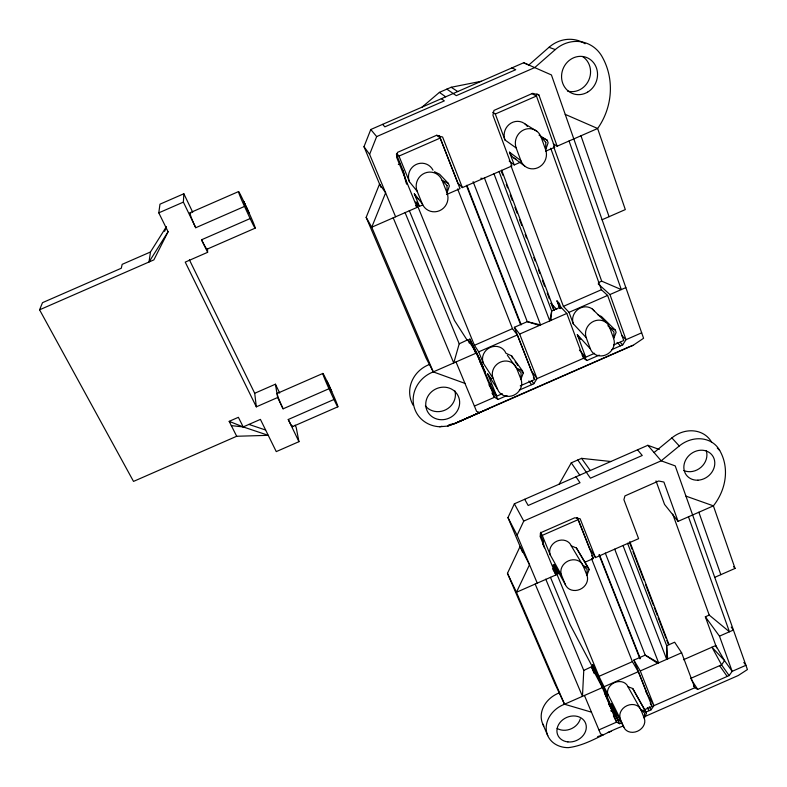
<?xml version="1.0" encoding="UTF-8"?>
<svg xmlns="http://www.w3.org/2000/svg" width="787" height="787" viewBox="0 0 787 787"><rect width="100%" height="100%" fill="white"/><g stroke="black" fill="none" stroke-linecap="round" stroke-linejoin="round"><path stroke-width="1.18" d="M545.765 579.173L583.767 670.416L582.459 696.338L535.17 584.052M244.511 206.43A13.536 0.679 65.7 0 1 238.491 191.792A13.536 0.679 65.7 0 1 243.704 201.423L249.233 213.356A13.458 0.669 65.7 0 1 255.214 227.905A13.458 0.669 65.7 0 1 250.138 218.56L244.511 206.43L195.737 227.728L183.381 202.111L183.843 193.759L159.977 204.177L158.787 212.854L168.084 231.732L153.868 259.877L39.576 309.812L133.515 481.408L236.68 436.264L268.239 435.329L243.193 426.928L229.174 421.34L238.382 417.307L243.193 426.928L260.408 419.392L276.257 451.61L298.952 441.674L296.178 427.351L295.115 425.137M550.9 320.407L551.687 310.983L499.106 171.645M544.447 547.841L542.587 543.345L542.902 540.384L540.177 533.753M166.431 226.617L150.474 251.988L149.009 262.002L168.084 231.732M405 212.431L459.215 343.821L453.745 362.935L393.215 217.832M497.6 389.417L493.124 378.399L483.316 363.191A12.395 11.569 -35.6 0 1 490.281 347.421A12.395 11.569 -35.6 0 1 505.952 353.274L511.629 355.852L522.401 370.785L523.276 372.999L520.935 379.206A12.779 11.815 -34.5 0 1 513.665 395.271A12.779 11.815 -34.5 0 1 497.6 389.417L487.674 373.904L496.735 396.146L502.332 393.697M380.967 187.414L363.988 146.707L370.785 129.511L523.68 62.753L551.421 74.942L643.579 338.262L633.181 345.286L454.906 423.475L488.638 408.591L454.552 423.534L447.636 426.092L439.707 426.751A30.034 28.037 -27.6 0 1 413.342 403.062A30.034 28.037 -27.6 0 1 433.283 371.897L476.479 352.989L494.551 397.258L498.073 399.432L507.005 395.507M565.4 584.682L561.515 575.189L550.329 555.061A11.441 10.034 -28.9 0 1 556.999 541.122A11.441 10.034 -28.9 0 1 571.264 545.873L576.418 547.998L588.361 567.781L589.119 569.68L586.935 575.238A11.766 10.211 -28.6 0 1 579.999 589.394A11.766 10.211 -28.6 0 1 565.4 584.682L554.137 564.328L558.111 573.989L553.094 564.889L598.976 676.338C607.092 693.386 616.398 709.874 623.875 727.237A11.156 9.178 -27.2 0 0 637.509 731.231A11.156 9.178 -27.2 0 0 644.268 718.265L646.471 713.278L645.793 711.566L632.728 688.507L627.908 686.677A10.861 9.05 -27.3 0 0 614.549 682.614A10.861 9.05 -27.3 0 0 608.036 695.403M395.605 216.789L369.615 154.35L376.658 136.594L534.776 67.554L555.297 49.571A34.087 31.401 -69.7 0 1 602.694 57.766A64.632 60.048 -69.4 0 1 597.638 128.497L625.311 209.588L602.104 219.74M433.283 371.897L426.052 358.036L366.162 217.369L379.55 184.04L385.63 192.835L371.749 227.217L433.283 371.897L464.94 383.377M39.576 309.812L42.508 302.67L121.287 268.249L122.162 264.353L150.474 251.988M522.47 552.081L507.969 517.61L514.373 503.808L647.839 445.294L659.25 449.456M537.255 583.137L517.118 535.239L523.749 521.083L661.169 460.828L679.27 445.983A28.696 24.909 -38.5 0 1 719.672 450.42A54.578 47.515 -37.1 0 1 713.396 505.864L735.048 568.43L714.734 577.353M623.53 725.929C604.869 732.284 588.086 745.299 568.263 747.65A26.374 21.908 -24.7 0 1 546.267 729.775A26.374 21.908 -24.7 0 1 564.505 704.227L554.579 682.998L507.467 573.329L520.109 546.453L529.513 564.732L516.449 592.267L564.505 704.227L591.47 712.166M164.572 231.319L166.224 228.033M559.134 484.182L571.273 462.845L577.796 459.982L581.583 458.349L610.899 461.507M519.292 390.106L533.822 383.722L537.059 378.596L583.511 358.292L586.935 360.505L599.232 355.124M611.519 349.743L622.694 344.854L626.019 339.679L641.68 332.822M645.783 712.146L651.016 709.835L653.967 705.634L694.803 687.749L697.705 689.382L729.136 675.58L732.156 671.341L745.919 665.3L743.823 662.457M528.844 64.987L548.992 47.318A33.497 30.89 -70.3 0 1 585.056 43.747M422.068 107.121L439.402 92.374L446.859 89.118L451.187 87.268L481.369 81.248M654.056 452.545L671.862 437.916A28.253 24.623 -38.7 0 1 711.694 442.333M459.215 343.821L467.921 339.709L476.479 352.989M583.767 670.416L591.44 666.815L602.399 687.582L616.624 722.112L619.605 723.706L621.789 722.741M447.636 426.092L455.211 423.436L479.706 412.506L476.607 411.394L456.017 361.941M474.394 406.082L494.551 397.258L491.983 393.136M520.237 385.856L534.796 379.482L517.334 334.947L512.485 328.651L457.611 188.929M579.439 350.136L585.705 357.19L594.657 353.265M613.673 344.942L623.737 340.525L607.633 295.42L601.406 289.734L550.713 148.241M487.34 408.945L629.138 346.841M540.492 532.268L542.243 535.386L578.091 519.666L593.457 558.485L584.623 562.361M685.939 496.125L713.396 505.864L678.079 521.358L663.903 482.038L658.63 481.005L624.927 495.918L623.914 499.706L638.601 538.672L595.474 557.599L580.127 518.771L574.785 517.777L541.013 532.583L540.069 536.341L555.966 574.933L516.449 592.267L507.467 573.329M716.623 647.829L705.349 616.792L709.225 615.09L729.431 631.784L688.468 516.793M647.504 694.498L633.879 660.116L645.212 655.138L658.621 662.88L614.706 549.159M598.976 676.338L632.404 661.651L638.296 671.685L652.049 706.421L644.248 709.854M604.406 686.579L638.296 671.685M564.505 704.227L602.399 687.582M633.879 660.116L640.274 670.947L681.621 652.777L694.803 687.749L693.514 685.762M705.349 616.792L719.475 636.152L733.415 630.033M683.46 659.732L715.786 645.527L724.552 660.647L732.156 671.341L719.475 636.152M690.592 678.443L721.571 664.828L724.552 660.647L711.95 647.209L721.571 664.828L729.136 675.58M594.028 668.133C603.363 685.28 609.128 704.05 618.612 721.118L620.845 720.144M598.917 729.893L616.624 722.112L613.388 715.914M643.766 717.036L738.216 675.531L747.424 669.55L675.226 465.904L661.169 460.828L647.839 445.294M158.787 212.854L183.381 202.111M190.179 212.706L238.589 191.566M256.326 406.84L254.713 393.274L275.43 384.204L277.644 397.514L256.326 406.84L185.23 262.11L207.611 252.332L201.551 239.779L250.138 218.56M396.874 153.622L398.989 156.082L440.189 138.079L460.002 188.644L446.485 194.556M492.701 112.325L495.298 114.007L536.468 96.024L554.746 147.238L545.745 151.173M398.32 164.532L400.563 163.558M207.07 249.174L255.145 228.171M565.223 114.371L597.638 128.497L557.137 146.195L538.898 94.961L532.691 93.319L493.951 110.426L492.937 115.217L511.855 165.988L462.382 187.601L442.609 137.027L436.303 135.423L397.474 152.383L396.559 157.144L417.071 207.404L371.749 227.217L366.162 217.369M483.316 363.191L478.703 351.858L474.433 345.306L415.93 201.826L419.461 206.361L422.835 204.886M509.199 161.06L514.236 164.945L520.994 161.994M277.24 393.402L322.818 373.461M277.644 397.514L283.094 408.817L328.996 388.729L333.973 399.481A12.405 0.61 66.1 0 0 337.771 406.141A12.405 0.61 66.1 0 0 331.74 391.592L326.831 380.987A12.464 0.61 66.1 0 0 322.926 374.1A12.464 0.61 66.1 0 0 328.996 388.729M598.395 282.612L601.701 281.166L621.307 289.586L569.05 140.991M298.952 441.674L288.249 419.501L333.973 399.481M514.383 327.303L519.666 334.082L537.059 378.596L531.599 371.238L514.383 327.303L527.27 321.667L540.58 324.923L484.438 177.97M474.433 345.306L512.485 328.651M510.911 165.644L563.384 306.369L601.406 289.734M292.607 426.613L337.889 406.79M478.703 351.858L517.334 334.947M563.384 306.369L569.031 312.321L607.633 295.42M519.666 334.082L566.807 313.452L583.511 358.292M598.199 283.91L609.955 294.554L625.852 287.599M491.236 383.977L488.993 384.961L498.073 399.432M630.151 346.447L633.181 345.286M607.741 732.5L611.165 731.359M597.618 736.612L603.304 734.812L600.658 734.045L584.446 695.462M439.707 426.751L441.999 426.259M448.846 424.773L455.211 423.436M231.329 425.619L243.193 426.928M480.788 178.246L483.149 178.531M539.449 325.425L527.27 321.667L473.115 181.669M248.928 424.419L265.642 430.036M548.992 47.318L555.297 49.571M620.372 718.708A11.185 9.237 -27.3 0 1 627.121 705.614A11.185 9.237 -27.3 0 1 640.844 709.717L645.793 711.566M561.515 575.189A11.805 10.28 -28.8 0 1 568.43 560.875A11.805 10.28 -28.8 0 1 583.118 565.705L588.361 567.781M523.68 62.753L529.061 65.134M493.124 378.399A12.828 11.903 -35.1 0 1 500.375 362.138A12.828 11.903 -35.1 0 1 516.547 368.139L522.401 370.785M511.884 67.898L515.741 69.699L456.293 95.66L446.859 89.118M598.14 314.948L601.455 316.522L615.316 330.097L616.123 332.34L613.644 338.607A12.867 11.716 -42.9 0 1 606.039 354.819A12.867 11.716 -42.9 0 1 590.329 348.818L577.333 334.652L585.705 357.19M590.329 348.818L586.207 337.643A12.926 11.795 -43.7 0 1 593.792 321.244A12.926 11.795 -43.7 0 1 609.61 327.392L615.316 330.097M448.374 183.43L442.078 180.361A13.763 13.34 -61.9 0 0 424.567 173.209A13.763 13.34 -61.9 0 0 417.159 191.251L422.216 203.715A13.694 13.261 -58.4 0 0 439.599 210.69A13.694 13.261 -58.4 0 0 447.036 192.874L449.367 185.939L448.374 183.43L439.599 174.242L434.493 171.723M536.872 93.938L538.898 94.961M531.54 93.486L536.468 96.024M547.211 140.243L541.092 137.095A13.979 13.123 -64.8 0 0 523.985 129.776A13.979 13.123 -64.8 0 0 516.183 147.976L520.856 160.607A13.891 13.045 -63 0 0 537.836 167.749A13.891 13.045 -63 0 0 545.657 149.776L548.126 142.772L547.211 140.243L539.046 135.128M610.682 710.75L613.634 712.333L619.605 723.706M525.136 124.031L537.118 131.449M553.281 143.785L557.137 146.195M451.187 87.268L457.768 91.567M657.627 663.323L645.212 655.138L605.292 553.045M439.402 92.374L445.678 96.811M495.298 114.007L504.959 139.988L516.183 147.976M441.35 98.7L444.34 100.874L384.863 126.845L382.6 124.356M514.236 164.945L509.504 152.206L520.856 160.607M513.36 157.587L524.831 166.165M436.805 135.059L440.189 138.079M640.844 709.717L644.602 713.101L644.268 718.265L640.844 709.717L627.908 686.677M583.118 565.705L587.122 569.444L586.935 575.238L583.118 565.705L571.264 545.873M621.7 335.459L626.019 339.679L609.955 294.554M592.414 309.084L606.01 322.444M607.898 325.71L613.968 331.986L613.644 338.607L609.61 327.392M620.126 342.286L622.694 344.854M516.547 368.139L521.083 372.654L520.935 379.206L516.547 368.139L507.369 355.262M617.057 342.404L620.461 345.827M462.382 187.601L457.837 183.027L439.225 135.521M717.282 447.99L719.672 450.42M559.744 308.317L556.97 300.9L559.301 303.359L560.895 307.619M566.807 313.452L560.747 307.009L551.687 310.983L549.769 320.909L493.98 173.799M569.031 312.321L573.29 323.801L586.207 337.643M550.969 303.221L556.743 309.468M671.862 437.916L679.27 445.983M582.232 355.193L586.935 360.505M637.539 449.81L642.251 455.476L590.437 478.191L577.796 459.982M733.582 566.67L735.048 568.43M370.785 129.511L376.658 136.594M398.989 156.082L409.427 181.728L417.159 191.251M678.079 521.358L664.543 504.428L656.004 480.916M406.23 183.292L406.938 184.188L403.082 170.641L396.373 154.173M419.461 206.361L414.336 193.799L422.216 203.715M415.664 205.564L417.071 207.404M731.212 627.111L732.677 629.059M363.988 146.707L369.615 154.35M533.429 377.632L534.796 379.482M531.796 380.928L533.822 383.722M515.18 361.754L517.876 365.502M521.25 370.185L523.276 372.999M528.903 380.977L531.589 384.705M581.583 458.349L590.299 470.557M719.633 665.684L727.168 676.436M571.273 462.845L579.753 475.151M575.976 476.804L580.019 482.756L528.185 505.49L524.683 499.292M681.621 652.777L674.636 642.212L666.668 645.714L666.678 659.349L623.019 545.519M475.378 352.615L469.839 339.04L485.313 372.3L480.031 361.951M691.242 679.437L697.705 689.382M471.551 343.23C481.851 359.964 486.071 379.659 496.735 396.146M467.399 340.564L454.453 320.407L409.289 210.523M576.802 517.639L578.091 519.666M595.474 557.599L589.493 548.018L577.432 517.551M591.617 555.524L593.457 558.485M608.676 704.188L613.634 712.333L605.016 694.193M589.119 569.68L576.418 547.998M645.832 691.635L653.967 705.634L640.274 670.947M650.288 703.371L652.049 706.421M649.265 706.785L651.016 709.835M647.308 707.651L649.049 710.7M646.471 713.278L632.728 688.507M558.563 305.149L560.177 308.071M542.587 543.345L543.61 545.194L542.902 540.384M552.602 568.785L555.966 574.933M514.373 503.808L523.749 521.083M597.412 676.318L592.67 664.838L607.397 697.046L597.412 676.318L570.063 624.603L550.467 577.314M618.612 721.118L611.469 703.755L623.875 727.237M507.969 517.61L517.118 535.239M229.174 421.34L236.68 436.264M556.97 300.9L560.728 308.573M189.401 259.848L254.713 393.274M183.843 193.759L192.717 212.224M275.43 384.204L279.69 393.057M476.588 352.96L483.169 367.047M246.656 207.807L249.233 213.356L243.704 201.423L245.554 205.427M469.839 339.04L475.466 351.218M599.419 679.211L605.705 692.934M592.67 664.838L597.992 676.515M542.755 723.981L547.772 735.658M591.44 666.815L594.234 673.583M542.243 535.386L550.329 555.061M467.921 339.709L469.318 343.122M511.629 355.852L512.485 358.006M591.539 558.652L632.404 661.651M599.468 554.825L640.284 658.581M598.996 554.756L639.949 658.827M466.868 185.24L521.21 324.824M466.484 185.693L520.601 324.647M629.797 541.623L669.029 644.71M629.934 543.512L632.118 549.257M632.994 551.559L637.372 563.039M637.804 564.19L643.815 579.95M645.547 584.515L653.367 605.055M654.233 607.338L657.283 615.316M658.148 617.598L665.969 638.139M666.835 640.421L668.143 643.845M627.573 543.276L666.668 645.714L667.671 658.906M501.634 170.189L554.412 310.393M501.526 171.773L502.824 175.216M506.277 184.404L507.576 187.847M510.173 194.743L512.337 200.478M514.934 207.375L517.089 213.11M519.636 219.858L521.751 225.475M525.145 234.496L526.444 237.94M533.793 257.447L535.091 260.89M538.544 270.069L539.843 273.512M542.43 280.398L544.594 286.143M547.191 293.02L549.346 298.765M551.077 303.349L553.241 309.094M672.728 514.127L709.225 615.09M553.487 146.185L601.701 281.166M698.856 512.239L720.833 574.677M580.963 135.777L609.069 216.691M403.082 170.641L405.944 182.151M207.512 248.702L207.611 252.332M612.689 705.762A10.821 8.991 -27.3 0 1 611.469 703.755M543.837 726.057A26.001 21.692 -24.7 0 1 559.213 692.904M706.234 450.636A16.035 13.959 -38.8 0 1 701.099 467.203A16.035 13.959 -38.8 0 1 683.824 470.508M580.294 718.865A14.894 12.415 -24.7 0 1 557.137 728.437M283.094 408.817A12.464 1.062 65.9 0 1 278.273 397.514A12.464 1.062 65.9 0 1 277.604 393.52M292.577 425.885A12.415 1.053 66 0 1 288.249 419.501M207.247 248.83A13.458 1.161 65.2 0 1 201.551 239.779M195.737 227.728A13.546 1.171 65.2 0 1 190.71 215.923A13.546 1.171 65.2 0 1 190.779 213.287M413.303 405.453A29.542 27.653 -27.6 0 1 429.427 364.489M582.557 56.536A19.006 17.511 -70 0 1 588.843 80.018A19.006 17.511 -70 0 1 567.476 91.036M454.935 390.923A16.921 15.819 -27.3 0 1 445.865 409.722A16.921 15.819 -27.3 0 1 425.364 405.925M491.354 378.567A12.356 11.49 -35 0 1 487.674 373.904M418.389 199.091A13.222 12.828 -61.3 0 1 414.336 193.799M409.427 181.728A13.29 12.907 -65 0 1 416.028 164.532A13.29 12.907 -65 0 1 432.998 170.189M573.29 323.801A12.494 11.471 -44.4 0 1 579.143 308.632A12.494 11.471 -44.4 0 1 594.51 311.229M580.845 339.384A12.444 11.392 -43.6 0 1 577.333 334.652M516.193 159.269A13.409 12.631 -64.5 0 1 509.504 152.206M504.959 139.988A13.487 12.7 -66.4 0 1 510.911 123.195A13.487 12.7 -66.4 0 1 527.418 126.481M545.804 142.319L545.657 149.776L541.092 137.095L545.804 142.319M447.006 185.496L442.078 180.361L447.036 192.874L447.006 185.496M329.074 385.532L326.831 380.987L331.74 391.592L329.074 385.532M567.909 741.915A15.11 12.533 -24.7 0 0 585.774 723.774A15.11 12.533 -24.7 0 0 561.141 721.236A15.11 12.533 -24.7 0 0 567.909 741.915M697.892 480.188A16.281 14.117 -38.6 0 0 713.386 457.119A16.281 14.117 -38.6 0 0 686.697 458.3A16.281 14.117 -38.6 0 0 697.892 480.188M439.018 419.52A17.206 16.035 -27.2 0 0 458.88 397.681A17.206 16.035 -27.2 0 0 430.194 393.136A17.206 16.035 -27.2 0 0 439.018 419.52M587.623 92.128A19.341 17.796 -69.5 0 0 589.424 58.936A19.341 17.796 -69.5 0 0 561.584 75.444A19.341 17.796 -69.5 0 0 587.623 92.128"/></g></svg>
